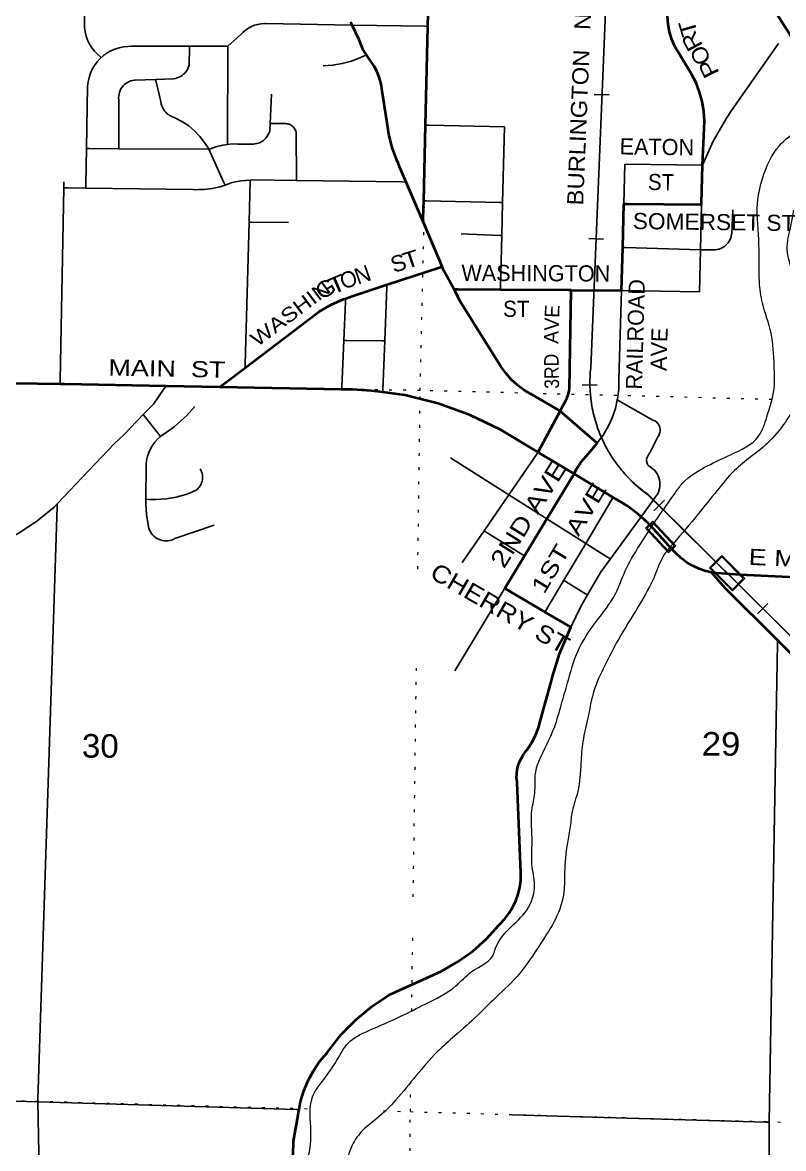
# Model space of a CAD drawing. Header units: feet. Extents: x -489137 to -242534, y 368785 to 558127.
# Drawn here: x -390683 to -385031, y 493543 to 501906 of the extents above; entities that cross this region are included whole.
import ezdxf
from ezdxf.enums import TextEntityAlignment as Align

# ---------------------------------------------------------------- set-up
doc = ezdxf.new("R2010")
doc.units = ezdxf.units.FT
doc.header["$LTSCALE"] = 70
doc.linetypes.add('DOTTED', pattern=[1.5, 0.3, -1.2])
for name, color, linetype, lineweight in [('18', 7, 'Continuous', 35), ('26', 7, 'Continuous', 40), ('27', 7, 'Continuous', 13), ('29', 7, 'Continuous', 25), ('34', 7, 'Continuous', 25), ('39', 7, 'Continuous', 13), ('61', 7, 'Continuous', 13), ('7', 7, 'DOTTED', 13)]:
    doc.layers.add(name, color=color, linetype=linetype, lineweight=lineweight)
doc.layers.add('30', color=7, linetype='Continuous')

msp = doc.modelspace()

# ---------------------------------------------------------------- linework, layer by layer
at = {"layer": '18'}
msp.add_lwpolyline([(-383564.07, 499575.72), (-384548.61, 501132.39), (-385304.87, 502328.14), (-385316.52, 502346.57), (-385327.45, 502368.14), (-385403.88, 502518.96), (-385459.16, 502647.06), (-385484.24, 502705.18)], dxfattribs=at)
at = {"layer": '26'}
for p, q in [((-386026.59, 498176.79), (-385856.68, 497992.86)), ((-385566.6, 497820.86), (-385353.11, 497804.89))]:
    msp.add_line(p, q, dxfattribs=at)
for points in [[(-387706.67, 500426.43), (-387706.04, 500452.62), (-387702.93, 500582.56), (-387689.51, 501143.34), (-387671.93, 501877.52), (-387655.35, 502570.05), (-387643.89, 503048.67), (-387608.99, 504506.49), (-388483.54, 504516.85), (-388828.58, 504520.94), (-389113.42, 504524.31)], [(-385632.28, 500845.77), (-385618.63, 501173.54), (-385622.72, 501246.68), (-385634.43, 501318.99), (-385653.64, 501389.67), (-385680.12, 501457.97), (-385713.61, 501523.11), (-385723.98, 501540.36), (-385836.96, 501727.12), (-385859.57, 501781.1), (-385876.41, 501837.14), (-385887.31, 501894.63), (-385892.13, 501952.95), (-385890.83, 502011.46), (-385883.43, 502069.5), (-385869.99, 502126.46), (-385850.68, 502181.7), (-385825.7, 502234.62), (-385816.55, 502249.68)], [(-387706.67, 500426.43), (-387833.04, 500721.38), (-387881.84, 500835.3), (-387885.35, 500845.3), (-387889.95, 500855.3), (-387902.73, 500883.1), (-387938.01, 500977.7), (-387963.22, 501075.47), (-387978.06, 501175.34), (-388011.97, 501395.65), (-388014.97, 501415.12), (-388017.74, 501435.65), (-388023.9, 501469.2), (-388035.38, 501508.19), (-388050.87, 501545.77), (-388070.21, 501581.53), (-388093.17, 501615.06), (-388128.33, 501667.25), (-388153.36, 501704.41), (-388181.47, 501776.44), (-388235.24, 501887.23), (-388246.12, 501909.64)], [(-386216.06, 500560.5), (-386191.21, 500560.24), (-385649.65, 500554.56), (-385639.28, 500554.46), (-385639.04, 500564.46), (-385632.28, 500845.77)], [(-386608.26, 499917.78), (-386233.83, 499915.99), (-386225.02, 500235.71), (-386216.06, 500560.5)], [(-387566.14, 500094.36), (-387694.84, 500398.83), (-387706.67, 500426.43)], [(-389217.21, 499198.15), (-389199.55, 499211.6), (-389029.1, 499341.37), (-388564.73, 499694.94), (-388482.06, 499755.93), (-388393.46, 499807.94), (-388299.91, 499850.4), (-388282.42, 499856.56), (-388234.63, 499873.38), (-387975.63, 499959), (-387578.99, 500090.11), (-387566.14, 500094.36)], [(-387477.75, 499922.17), (-387552.6, 500062.32), (-387566.14, 500094.36)], [(-386690.13, 499020.24), (-386691.03, 499021.02), (-386900.76, 499142.16), (-386902.71, 499143.17), (-386956.45, 499174.87), (-387006.58, 499212.01), (-387052.55, 499254.19), (-387093.87, 499300.95), (-387130.07, 499351.76), (-387426.82, 499826.8), (-387477.75, 499922.17)], [(-386608.26, 499917.78), (-386628.26, 499917.88), (-387131.91, 499920.43), (-387452.83, 499922.05), (-387477.75, 499922.17)], [(-386690.13, 499020.24), (-386666.79, 499064.08), (-386651.91, 499087.85), (-386639.6, 499113.05), (-386629.98, 499139.39), (-386623.18, 499166.6), (-386619.75, 499189.31), (-386608.26, 499917.78)], [(-389217.21, 499198.15), (-389616.88, 499205.86), (-390370.87, 499220.4), (-390403.3, 499220.87), (-392768.54, 499254.77), (-394825.29, 499305.6), (-395139.74, 499313.37)], [(-386853.27, 498713.91), (-386863.07, 498719.8), (-387130.25, 498880.24), (-387358.4, 498990.6), (-387596.83, 499076.51), (-387842.93, 499137.02), (-388006.15, 499159.42), (-388094.02, 499171.48), (-388232.84, 499179.16), (-388312.91, 499180.71), (-389217.21, 499198.15)], [(-386853.27, 498713.91), (-386847.75, 498724.2), (-386690.13, 499020.24)], [(-386586.61, 498553.78), (-386585.78, 498555.15), (-386564.92, 498593.36), (-386532.32, 498641.92), (-386494.83, 498686.8), (-386415.6, 498781.52), (-386690.13, 499020.24)], [(-386586.61, 498553.78), (-386843.07, 498707.78), (-386853.27, 498713.91)], [(-388673.23, 493492.69), (-388669.98, 493596.08), (-388634.53, 493789.98), (-388632.01, 493811.33), (-388628.16, 493832.1), (-388616.99, 493892.36), (-388593.58, 493971.37), (-388562.03, 494047.51), (-388522.7, 494119.93), (-388476.02, 494187.84), (-388422.49, 494250.5), (-388410.55, 494267.61), (-388314.88, 494388.7), (-388207.07, 494499.12), (-388088.31, 494597.67), (-387959.9, 494683.26), (-387658.27, 494819.34), (-387571.14, 494859.44), (-387451.25, 494928.08), (-387339.19, 495008.88), (-387236.19, 495100.94), (-387143.38, 495203.27), (-387139.61, 495206.82), (-387102.92, 495245.5), (-387070.47, 495287.8), (-387042.63, 495333.26), (-387019.69, 495381.39), (-387001.9, 495431.65), (-386989.47, 495483.49), (-386982.52, 495536.35), (-386981.14, 495589.64), (-387009.17, 496258.95), (-387010.03, 496264.79), (-387012.57, 496295.32), (-387011.9, 496325.95), (-387008.04, 496356.34), (-387001.02, 496386.16), (-386990.93, 496415.08), (-386977.86, 496442.79), (-386961.97, 496468.99), (-386943.43, 496493.38), (-386931.86, 496508.64), (-386899.39, 496558.27), (-386872.28, 496611.01), (-386850.84, 496666.3), (-386835.29, 496723.52), (-386757.35, 497008.35), (-386751.86, 497028.44), (-386745.69, 497048.35), (-386693.6, 497216.59), (-386609.86, 497414.49), (-386793.26, 497520.97), (-386803.23, 497526.75), (-386813.26, 497532.72), (-387095.13, 497700.3), (-387101.03, 497703.81), (-387099.08, 497707.04), (-386955.2, 497944.76), (-386788.81, 498219.68), (-386586.61, 498553.78)], [(-386026.59, 498176.79), (-386035.89, 498186.86), (-386088.34, 498235.07), (-386110.14, 498255.1), (-386191.13, 498315.21), (-386237.59, 498344.19), (-386295.2, 498378.78), (-386586.61, 498553.78)], [(-385565.21, 497819.3), (-385566.6, 497820.86), (-385585.84, 497825.27), (-385606.74, 497830.07), (-385656.38, 497847.1), (-385703.98, 497869.23), (-385749, 497896.21), (-385790.95, 497927.74), (-385829.37, 497963.49), (-385835.34, 497969.76), (-385856.68, 497992.86)], [(-385353.11, 497804.89), (-384569.95, 497768.45), (-384439.99, 497781.85), (-384285.67, 497812.9), (-384203.72, 497836.15), (-384135.44, 497859.91), (-384013.64, 497912.56), (-384004.3, 497916.6)], [(-384089.79, 496339.32), (-385074.7, 497318.11), (-385461.11, 497702.12), (-385548.07, 497800), (-385566.6, 497820.86)]]:
    msp.add_lwpolyline(points, dxfattribs=at)
at = {"layer": '29'}
for p, q in [((-389157.48, 501729.77), (-389061.87, 501816.25)), ((-385415.47, 500336.19), (-385407.57, 500514.77)), ((-386233.83, 499915.99), (-386253.8, 499256.27)), ((-387105.13, 497697.04), (-387471.92, 497091))]:
    msp.add_line(p, q, dxfattribs=at)
for points in [[(-390100.96, 501649.48), (-390125.68, 501670.28), (-390148.1, 501693.55), (-390167.95, 501719.03), (-390185.04, 501746.45), (-390199.17, 501775.5), (-390210.18, 501805.88), (-390217.96, 501837.23), (-390222.41, 501869.23), (-390223.5, 501901.52), (-390222.94, 501915.2), (-390217.65, 502119.62)], [(-389061.87, 501816.25), (-389044.54, 501834.22), (-389025.42, 501850.27), (-389004.73, 501864.24), (-388982.69, 501875.97), (-388959.55, 501885.34), (-388935.55, 501892.23), (-388910.97, 501896.57), (-388886.07, 501898.32), (-388875.64, 501898.28), (-388235.24, 501887.23)], [(-388235.24, 501887.23), (-387693.02, 501877.88), (-387671.93, 501877.52)], [(-385632.28, 500845.77), (-385552.12, 501025.65), (-385453.59, 501196.16), (-385416.25, 501251.44), (-385068.5, 501749.53)], [(-390198.93, 501433.44), (-390195.32, 501466.13), (-390188.32, 501498.26), (-390177.99, 501529.49), (-390164.46, 501559.46), (-390147.87, 501587.85), (-390128.4, 501614.36), (-390106.27, 501638.68), (-390081.72, 501660.56), (-390055.01, 501679.75), (-390026.45, 501696.04), (-389996.34, 501709.26), (-389965.01, 501719.26), (-389932.81, 501725.93), (-389900.08, 501729.2), (-389872.32, 501729.28), (-389443.55, 501729.57), (-389158.18, 501729.77), (-389157.48, 501729.77)], [(-389444.68, 501597.6), (-389443.72, 501709.77), (-389443.55, 501729.57)], [(-389160.62, 501000.28), (-389160.58, 501013.11), (-389158.18, 501729.77), (-389158.18, 501730.47)], [(-388448.85, 501584.48), (-388377.76, 501588.8), (-388307.52, 501600.53), (-388238.88, 501619.54), (-388172.61, 501645.62), (-388159.41, 501652.07), (-388128.33, 501667.25)], [(-389560.33, 501488.91), (-389546.83, 501490.99), (-389533.63, 501494.47), (-389520.86, 501499.31), (-389508.67, 501505.46), (-389497.18, 501512.85), (-389486.53, 501521.4), (-389476.84, 501531.02), (-389468.2, 501541.59), (-389460.71, 501553.01), (-389454.46, 501565.15), (-389449.51, 501577.88), (-389445.93, 501591.06), (-389444.68, 501597.6)], [(-389968.03, 501334.31), (-389968.78, 501347.93), (-389968.1, 501361.54), (-389966, 501375.02), (-389962.5, 501388.19), (-389957.64, 501400.93), (-389951.48, 501413.1), (-389944.09, 501424.55), (-389935.53, 501435.17), (-389925.92, 501444.83), (-389915.34, 501453.44), (-389903.92, 501460.89), (-389891.79, 501467.11), (-389879.08, 501472.03), (-389865.91, 501475.59), (-389852.45, 501477.76), (-389847.23, 501478.21), (-389695.46, 501483.87), (-389560.33, 501488.91)], [(-389651.84, 501300.49), (-389656.59, 501320.46), (-389691.15, 501465.78), (-389695.46, 501483.87)], [(-390212.7, 500675.39), (-390212.17, 500704.75), (-390207.35, 500969.72), (-390198.93, 501433.44)], [(-389968.03, 500968.6), (-389968.03, 500995.31), (-389968.03, 501334.31)], [(-388983.53, 501003.38), (-388966.39, 501003.46), (-388958.2, 501004.1), (-388944.32, 501006.67), (-388930.79, 501010.68), (-388917.74, 501016.08), (-388905.34, 501022.81), (-388893.7, 501030.8), (-388882.96, 501039.97), (-388873.24, 501050.21), (-388864.65, 501061.41), (-388857.27, 501073.44), (-388851.19, 501086.18), (-388846.47, 501099.49), (-388845, 501104.84), (-388842.89, 501154.81), (-388833.64, 501373.93)], [(-389583.85, 501211.78), (-389596.36, 501219.66), (-389607.97, 501228.8), (-389618.56, 501239.11), (-389628.01, 501250.47), (-389636.23, 501262.75), (-389643.12, 501275.83), (-389644.97, 501280.46), (-389651.84, 501300.49)], [(-389300.16, 500967.5), (-389330.33, 501015.62), (-389365.36, 501060.32), (-389404.88, 501101.12), (-389448.44, 501137.55), (-389495.58, 501169.24), (-389545.76, 501195.83), (-389583.85, 501211.78)], [(-388842.89, 501154.81), (-388823.35, 501154.81), (-388728.36, 501154.81)], [(-388728.36, 501154.81), (-388720.03, 501154.32), (-388711.8, 501152.95), (-388703.75, 501150.74), (-388695.98, 501147.69), (-388688.57, 501143.85), (-388681.61, 501139.26), (-388675.16, 501133.96), (-388669.3, 501128.02), (-388664.09, 501121.5), (-388659.6, 501114.47), (-388655.86, 501107), (-388652.93, 501099.19), (-388650.82, 501091.12), (-388649.58, 501082.87), (-388649.2, 501074.53), (-388649.69, 501066.2), (-388649.83, 501065.06)], [(-388646.62, 500732.14), (-388646.9, 500761.6), (-388649.83, 501065.06)], [(-387689.51, 501143.34), (-387664.28, 501142.87), (-387103.57, 501132.47), (-387116.73, 500569.72), (-387122.49, 500323.37)], [(-389294.9, 500965.47), (-389246.06, 500983.07), (-389195.64, 500995.47), (-389160.62, 501000.28), (-389144.21, 501002.53)], [(-389144.21, 501002.53), (-389092.32, 501004.17), (-389083.64, 501003.74), (-389063.47, 501002.74)], [(-389063.47, 501002.74), (-389043.64, 501002.9), (-389006.39, 501003.2), (-388983.53, 501003.38)], [(-390207.35, 500969.72), (-390183.62, 500969.61), (-389968.03, 500968.6), (-389299.24, 500965.48), (-389294.9, 500965.46)], [(-389177.82, 500698.63), (-389189.28, 500723.82), (-389299.24, 500965.48), (-389300.16, 500967.5)], [(-386216.06, 500560.5), (-386207.99, 500853.39), (-385632.28, 500845.77)], [(-389133.71, 500715.72), (-389113.67, 500719.64), (-389061.7, 500729.8), (-388992.19, 500735.96)], [(-389029.1, 499341.37), (-389028.42, 499367.18), (-389000.45, 500424.21), (-388992.19, 500735.96), (-388992.16, 500737.27)], [(-388992.19, 500735.96), (-388988.65, 500736.27), (-388979.34, 500736.54), (-388646.62, 500732.14)], [(-388646.62, 500732.14), (-387860.68, 500721.74), (-387833.04, 500721.38)], [(-390403.3, 499220.87), (-390402.8, 499248.66), (-390376.79, 500677.59), (-390375.98, 500722)], [(-390376.79, 500677.59), (-390344.07, 500677.15), (-390212.7, 500675.39)], [(-390212.7, 500675.39), (-389414.5, 500664.7), (-389394.86, 500664.43)], [(-389394.86, 500664.43), (-389374.5, 500664.73), (-389333.94, 500665.33), (-389273.8, 500672.55), (-389214.75, 500686.02), (-389177.82, 500698.63)], [(-389177.82, 500698.63), (-389157.43, 500705.59), (-389153.67, 500707.2), (-389133.71, 500715.72)], [(-387702.93, 500582.56), (-387684.58, 500582.16), (-387137.75, 500570.18), (-387116.73, 500569.72)], [(-386233.83, 499915.99), (-385654.84, 499906.89), (-385647.35, 500218.74), (-385639.34, 500551.82)], [(-389000.45, 500424.21), (-388979.01, 500423.91), (-388706.79, 500420.14)], [(-387424.44, 500336.76), (-387135.43, 500323.95), (-387122.49, 500323.37)], [(-387122.49, 500323.37), (-387131.5, 499937.9), (-387131.91, 499920.43)], [(-385565.84, 500218.62), (-385551.86, 500217.54), (-385537.84, 500217.93), (-385523.95, 500219.78), (-385510.32, 500223.08), (-385497.11, 500227.78), (-385484.46, 500233.83), (-385472.52, 500241.17), (-385461.4, 500249.73), (-385451.25, 500259.39), (-385442.16, 500270.07), (-385434.23, 500281.64), (-385427.56, 500293.97), (-385422.21, 500306.93), (-385418.25, 500320.38), (-385415.72, 500334.17), (-385415.47, 500336.19)], [(-386225.02, 500235.71), (-386204.13, 500235.09), (-385647.35, 500218.74)], [(-385647.35, 500218.74), (-385643.34, 500218.62), (-385565.84, 500218.62)], [(-387975.63, 499959), (-387976.29, 499941.59), (-387991.55, 499542.11)], [(-388282.42, 499856.56), (-388283.58, 499830.82), (-388296.48, 499544.93)], [(-388296.48, 499544.93), (-388311.99, 499201.13), (-388312.91, 499180.71)], [(-388296.48, 499544.93), (-388276.46, 499544.75), (-388012.15, 499542.3), (-387991.55, 499542.11)], [(-387991.55, 499542.11), (-388005.45, 499177.88), (-388006.15, 499159.42)], [(-386253.8, 499256.27), (-386254.74, 499183.29), (-386263.31, 499110.81), (-386265.02, 499103.23)], [(-389616.88, 499205.86), (-389629.99, 499187.13), (-389711.01, 499071.36), (-389785.6, 498993.88)], [(-386265.02, 499103.23), (-386279.41, 499039.62), (-386302.86, 498970.5), (-386333.4, 498904.22), (-386370.71, 498841.48), (-386414.37, 498783), (-386415.6, 498781.52)], [(-386265.02, 499103.23), (-386236.56, 499087.1), (-386000.69, 498953.46)], [(-389785.6, 498993.88), (-389931.09, 498842.76), (-390003.27, 498777.38), (-390424.92, 498330.4), (-390447.87, 498306.08)], [(-389785.6, 498993.88), (-389766.84, 498969.91), (-389657.59, 498830.27)], [(-389657.59, 498830.27), (-389556.22, 498904.02), (-389463.12, 498987.96), (-389403.04, 499052.73)], [(-386000.69, 498953.46), (-385992.99, 498950.46), (-385985.64, 498946.68), (-385978.74, 498942.14), (-385972.34, 498936.91), (-385966.52, 498931.04), (-385961.35, 498924.59), (-385956.88, 498917.64), (-385953.17, 498910.26), (-385950.24, 498902.53), (-385948.14, 498894.54), (-385946.89, 498886.37), (-385946.5, 498878.11), (-385946.97, 498869.86), (-385948.3, 498861.71), (-385950.48, 498853.73), (-385953.48, 498846.03), (-385957.26, 498838.69), (-385961.8, 498831.78), (-385964.91, 498827.81)], [(-389657.59, 498830.27), (-389679.89, 498810.76), (-389700.02, 498789.03), (-389717.78, 498765.31), (-389732.95, 498739.86), (-389745.39, 498712.97), (-389754.94, 498684.92), (-389761.51, 498656.03), (-389765.03, 498626.61), (-389765.29, 498622.26), (-389766.79, 498364.79), (-389767, 498328.95)], [(-385964.91, 498827.81), (-386022.1, 498714.59), (-386032.17, 498694.65)], [(-387504.94, 498671.67), (-387070.94, 498397.75), (-386788.81, 498219.68), (-386499.11, 498036.84)], [(-386853.07, 498714.2), (-386853.27, 498713.91), (-387070.94, 498397.75), (-387254.92, 498130.51), (-387417.66, 497894.13)], [(-386032.17, 498694.65), (-386044.35, 498674.59), (-386044.76, 498673.57), (-386046.45, 498667.64), (-386047.5, 498661.57), (-386047.92, 498655.42), (-386047.68, 498649.26), (-386046.81, 498643.16), (-386045.3, 498637.18), (-386043.18, 498631.39), (-386040.47, 498625.86), (-386037.19, 498620.64), (-386033.38, 498615.79), (-386029.08, 498611.37)], [(-389430.24, 498415.91), (-389409.24, 498424.08), (-389406.87, 498425.17), (-389396.5, 498431.32), (-389386.82, 498438.51), (-389377.96, 498446.67), (-389369.99, 498455.72), (-389363.02, 498465.55), (-389357.11, 498476.05), (-389352.33, 498487.12), (-389348.74, 498498.62), (-389346.36, 498510.44), (-389345.24, 498522.44), (-389345.37, 498534.49), (-389346.76, 498546.46), (-389349.4, 498558.22), (-389353.25, 498569.64), (-389358.28, 498580.6), (-389363.78, 498589.99)], [(-386036.28, 498616.89), (-386029.08, 498611.37), (-386021.02, 498605.18), (-385988.26, 498580.05)], [(-386029.08, 498611.37), (-386024.35, 498607.42), (-386021.02, 498605.18)], [(-386021.02, 498605.18), (-386019.23, 498603.98), (-386014.45, 498601.41)], [(-385988.26, 498580.05), (-385977.99, 498567.43), (-385969.1, 498553.81), (-385961.68, 498539.33), (-385955.82, 498524.15), (-385951.57, 498508.45), (-385948.99, 498492.39), (-385948.1, 498476.14), (-385948.92, 498459.89), (-385951.43, 498443.82), (-385955.6, 498428.09), (-385957.34, 498423.54), (-385965.92, 498403.53)], [(-389766.79, 498364.79), (-389744.27, 498363.99), (-389689.89, 498362.06), (-389615.64, 498367.2), (-389542.34, 498380.08), (-389470.78, 498400.55), (-389449.24, 498408.71), (-389430.24, 498415.91)], [(-385965.92, 498403.53), (-385980.44, 498383.54), (-386088.34, 498235.07), (-386216.98, 498058.06), (-386316.6, 497921.66)], [(-390447.87, 498306.08), (-390576.97, 498201.65), (-390716.28, 498111.29), (-390864.26, 498035.98), (-390889.55, 498025)], [(-390424.92, 498330.4), (-390425.66, 498307.64), (-390569.42, 493905.17), (-390569.12, 493890.05)], [(-389767, 498328.95), (-389762.38, 498251.06), (-389749.64, 498174.09), (-389743.6, 498148.72)], [(-386295.2, 498378.78), (-386312.29, 498350.13), (-386499.11, 498036.84), (-386662.27, 497763.21), (-386803.26, 497526.77), (-386801.14, 497525.54)], [(-389743.6, 498148.72), (-389738.7, 498135.65), (-389732.46, 498123.15), (-389724.95, 498111.38), (-389716.25, 498100.46), (-389706.45, 498090.5), (-389695.67, 498081.63), (-389684.02, 498073.93), (-389671.63, 498067.49), (-389658.63, 498062.38), (-389645.17, 498058.66), (-389631.39, 498056.36), (-389617.45, 498055.52), (-389603.5, 498056.14), (-389589.69, 498058.22), (-389576.17, 498061.72), (-389563.1, 498066.62), (-389550.6, 498072.86), (-389543.95, 498076.89), (-389258.67, 498172.58)], [(-387254.92, 498130.51), (-387230.93, 498115.64), (-386979.93, 497960.09), (-386955.2, 497944.76)], [(-386499.11, 498036.84), (-386341.84, 497937.58), (-386316.6, 497921.66)], [(-386316.6, 497921.66), (-386389.79, 497821.45), (-386486.77, 497654.44)], [(-386662.27, 497763.21), (-386644, 497751.89), (-386512.67, 497670.49), (-386486.77, 497654.44)], [(-386486.77, 497654.44), (-386536.92, 497568.08), (-386609.86, 497414.49)], [(-385074.7, 497318.11), (-385075.08, 497295.8), (-385136.2, 493740.12), (-385136.19, 493737.84)], [(-390569.12, 493890.05), (-392872.25, 493958.8), (-392892.25, 493959.4)], [(-388628.16, 493832.1), (-388647.35, 493832.68), (-390569.12, 493890.05)], [(-390569.12, 493890.05), (-390464.51, 488550.45), (-390464.17, 488532.95)], [(-385136.19, 493737.84), (-385158.21, 493738.47), (-387049.78, 493792.58)], [(-385136.19, 493737.84), (-385131.78, 492523.86), (-385208.16, 490876.97)]]:
    msp.add_lwpolyline(points, dxfattribs=at)
at = {"layer": '34', "lineweight": 13}
for p, q in [((-386069.27, 508924.51), (-386463.49, 499342.32)), ((-386039.63, 498401.19), (-384155.56, 496529.88)), ((-385581.39, 497855.74), (-385489.45, 497947.64)), ((-385489.45, 497947.64), (-385317.88, 497775.99)), ((-385581.39, 497855.74), (-385409.83, 497684.1)), ((-385409.83, 497684.1), (-385317.88, 497775.99))]:
    msp.add_line(p, q, dxfattribs=at)
at = {"layer": '34'}
for p, q in [((-386436.13, 501372.32), (-386325.62, 501367.77)), ((-386477.6, 500300.91), (-386367.08, 500296.36)), ((-386525.51, 499212.65), (-386414.92, 499215.2)), ((-385993.45, 498279.91), (-385915.5, 498358.39)), ((-385224.91, 497512.91), (-385146.96, 497591.38))]:
    msp.add_line(p, q, dxfattribs=at)
msp.add_lwpolyline([(-386068.84, 508908.08), (-386462.39, 499342.24), (-386464.23, 499324.52), (-386465.65, 499306.89), (-386466.77, 499289.24), (-386467.69, 499271.46), (-386468.21, 499253.73), (-386468.4, 499236.07), (-386468.41, 499218.29), (-386468, 499200.57), (-386467.28, 499182.91), (-386466.26, 499165.12), (-386464.92, 499147.5), (-386463.39, 499129.86), (-386461.44, 499112.17), (-386459.17, 499094.65), (-386456.59, 499077.1), (-386453.81, 499059.63), (-386450.62, 499042.1), (-386447.2, 499024.77), (-386443.39, 499007.39), (-386439.34, 498990.19), (-386435, 498972.95), (-386430.33, 498955.89), (-386425.35, 498938.89), (-386420.14, 498921.97), (-386414.53, 498905.1), (-386408.7, 498888.32), (-386402.56, 498871.71), (-386396.2, 498855.17), (-386389.41, 498838.8), (-386382.4, 498822.49), (-386375.17, 498806.37), (-386367.64, 498790.32), (-386359.77, 498774.44), (-386351.59, 498758.62), (-386343.29, 498743), (-386334.56, 498727.53), (-386325.6, 498712.24), (-386316.44, 498697.03), (-386307.04, 498682.11), (-386297.23, 498667.23), (-386287.29, 498652.56), (-386277.01, 498638.14), (-386266.62, 498623.83), (-386255.81, 498609.66), (-386244.86, 498595.79), (-386233.69, 498582.1), (-386222.21, 498568.48), (-386210.47, 498555.23), (-386198.63, 498542.09), (-386186.45, 498529.2), (-386174.06, 498516.39), (-386161.52, 498503.99), (-386148.66, 498491.75), (-386135.67, 498479.69), (-386122.46, 498467.83), (-386109, 498456.34), (-386095.33, 498444.93), (-386081.53, 498433.81), (-386067.5, 498422.98), (-386053.32, 498412.43), (-386038.92, 498402.03), (-384154.81, 496530.68)], dxfattribs=at)
at = {"layer": '34', "lineweight": 13}
msp.add_lwpolyline([(-385570.08, 497855.73), (-385489.45, 497936.32), (-385329.19, 497775.99), (-385409.82, 497695.4)], close=True, dxfattribs=at)
msp.add_arc((-385452.63, 499231.58), 1016.91, 173.74772, 234.74335, dxfattribs=at)
at = {"layer": '39'}
for points in [[(-385989.73, 498191.83), (-385923, 498287.27), (-385837.59, 498408.26), (-385782.71, 498480.84), (-385594.22, 498613.45), (-385424.15, 498695.56), (-385215.44, 498834.14), (-385154.16, 498977.51), (-385100.67, 499185.68), (-385099.87, 499357.69), (-385122.98, 499598.63), (-385186.58, 499821.56), (-385210.08, 499981.55), (-385212.84, 500254.76), (-385223.53, 500562.41), (-385184.25, 500754.46), (-385063.97, 500988.6), (-384915.92, 501113.33), (-384751.75, 501229.87), (-384576.46, 501351.8)], [(-384492.11, 501221.79), (-384635.08, 501124.05), (-384671.61, 501087.81), (-384759.03, 500968.85), (-384848.55, 500833.72), (-384928.06, 500676.27), (-384952.97, 500534.74), (-384979.9, 500391.19), (-385004.92, 500223.35), (-384949.38, 500004.51), (-384910.25, 499733.14), (-384893.01, 499530.69), (-384891.8, 499356.64), (-384935.45, 499093.78), (-385016.98, 498938.37), (-385153.07, 498779.19), (-385394.4, 498578.04), (-385524.38, 498428.94), (-385664.57, 498255.61), (-385848.86, 498035.91)], [(-388226.48, 492535.45), (-388294.47, 492683.52), (-388356.51, 492807.28), (-388440.59, 492971.62), (-388514.41, 493168.29), (-388574.21, 493340.61), (-388549.07, 493532.73), (-388542.21, 493704.71), (-388529.06, 493925.22), (-388445.63, 494054.32), (-388348, 494197.51), (-388262.55, 494326.59), (-388114.67, 494416.91), (-387867.7, 494526.97), (-387691.55, 494615.12), (-387464.67, 494749.56), (-387347.01, 494856.22), (-387178.68, 494999.05), (-387176.62, 495007.14), (-387070.8, 495172.54), (-386936.82, 495313.53), (-386879.38, 495501.44), (-386898.88, 495651.29), (-386898.1, 495817.23), (-386899, 496058.05), (-386878.22, 496181.39), (-386871.44, 496337.18), (-386828.44, 496460.41), (-386732.51, 496670.39), (-386679.17, 496846.18), (-386634, 497001.78), (-386556.13, 497240.18), (-386421.79, 497456.03), (-386279.43, 497661.73), (-386205.9, 497833.37), (-386099.98, 498021.04), (-385989.73, 498191.83)], [(-385848.17, 498036.82), (-385916.14, 497953.66), (-385983.82, 497805.94), (-386110.18, 497567.79), (-386256.77, 497323.66), (-386358.68, 497129.9), (-386444.49, 496921.89), (-386483.72, 496739.96), (-386520.89, 496566.11), (-386535.78, 496406.32)], [(-386535.78, 496406.32), (-386558.99, 496193.95), (-386600.08, 496046.42), (-386614.74, 495935.2), (-386635.52, 495811.86), (-386656.75, 495591.38), (-386661.44, 495451.77), (-386725.03, 495245.67), (-386832.92, 495068.14), (-387009.82, 494820.12), (-387190.44, 494642.94), (-387304.09, 494530.19), (-387472.46, 494379.26), (-387602.3, 494260.52), (-387909, 493903.88), (-388049.02, 493766.98), (-388154.48, 493678.47), (-388233.78, 493567.56), (-388289.57, 493300.72), (-388280.23, 493136.75), (-388191.99, 492998.7), (-388077.64, 492828.13), (-387929.05, 492637.15), (-387782.55, 492430), (-387607.69, 492240.91), (-387493.02, 492139.15), (-387301.69, 492016.76), (-387174.42, 492016.12), (-386913.78, 492028.97), (-386665.19, 492054.02), (-386437.18, 491998.23), (-386106.27, 491917.63), (-385879.28, 491643.29), (-385727.18, 491338.97), (-385649.37, 491130.13), (-385464.96, 490821.6), (-385380.6, 490717.97), (-385171.4, 490528.71), (-384874.61, 490494.83), (-384725.07, 490506.22), (-384589.78, 490495.41), (-384410.21, 490447.96), (-384190.56, 490333.53), (-384063.74, 490237.77), (-383935.1, 490099.51), (-383867.55, 489856.33), (-383878.84, 489603.42), (-383878, 489350.46), (-383874.69, 489192.59), (-383912.33, 488919.59), (-383977.99, 488701.36), (-384023.76, 488416.25), (-384044.58, 488293.86)]]:
    msp.add_spline(points, degree=3, dxfattribs=at)
at = {"layer": '61'}
for p, q in [((-386055.27, 498151.1), (-386000.23, 498202.04)), ((-385885.46, 497967.62), (-386055.27, 498151.1))]:
    msp.add_line(p, q, dxfattribs=at)
msp.add_lwpolyline([(-386043.95, 498150.66), (-386000.66, 498190.72), (-385841.73, 498018.99), (-385885.02, 497978.93)], close=True, dxfattribs=at)
msp.add_lwpolyline([(-386000.23, 498202.04), (-385830.42, 498018.56), (-385885.46, 497967.62)], dxfattribs=at)
at = {"layer": '7'}
for p, q in [((-387780.47, 495410.62), (-387756.16, 497181.81)), ((-387792.13, 494560.71), (-387784.22, 495136.96))]:
    msp.add_line(p, q, dxfattribs=at)
for points in [[(-387747.04, 497846.66), (-387728.84, 499172.65), (-387700.98, 500412.52), (-387608.99, 504506.49)], [(-385115.18, 499105.69), (-387728.84, 499172.65), (-392768.54, 499254.77), (-395139.74, 499313.37)], [(-395234.21, 494030.3), (-392892.25, 493959.4), (-388541.07, 493837.09)], [(-387809.11, 492475.14), (-387802.34, 493816.32), (-387799.4, 494030.26)], [(-388001.74, 493821.93), (-387802.34, 493816.32), (-384071.58, 493711.53)]]:
    msp.add_lwpolyline(points, dxfattribs=at)

# ---------------------------------------------------------------- texts
at = {"layer": '27'}
for s, rotation, width, p in [('T', 106.317, 1.2, (-385682.16, 501880.25)), ('R', 118.899, 1.2, (-385659.54, 501796)), ('O', 116.918, 1.1, (-385594.97, 501688.9)), ('P', 115.937, 1.25, (-385532.92, 501591.16)), ('S', 18.291, 1.05, (-387872.47, 500061.79)), ('T', 18.291, 1.2, (-387778.99, 500091.08)), ('G', 30.414, 1.15, (-388401.83, 499877.7)), ('T', 23.402, 1.35, (-388323.84, 499906.56))]:
    msp.add_text(s, height=120, rotation=rotation, dxfattribs=dict(at, width=width)).set_placement(p, align=Align.CENTER)
for s, height, rotation, width, p in [('SOMERSET ST', 120, 359.242, 1.05, (-386150.66, 500372.3)), ('WASHIN ', 108, 36.931, 1.2, (-388938.07, 499493.02)), ('ST', 120, 359.726, 0.95, (-387113.52, 499720.15)), ('MAIN  ST', 120, 358.895, 1.25, (-390045.91, 499284.14)), ('3RD', 108, 90.969, 0.9, (-386697.23, 499186.65)), ('2ND AVE', 129.6, 57.969, 1.2, (-387106.72, 497843.9)), ('E MAIN ', 120, 357.336, 1.25, (-385291.4, 497878.33)), ('CHERRY ST', 129.6, 329.969, 1.15, (-387666.83, 497787.18))]:
    msp.add_text(s, height=height, rotation=rotation, dxfattribs=dict(at, width=width)).set_placement(p)
for s, rotation, p in [('O', 20.293, (-388240.75, 499942.11)), ('N', 19.293, (-388137.1, 499976.9))]:
    msp.add_text(s, height=120, rotation=rotation, dxfattribs=at).set_placement(p, align=Align.CENTER)
for s, height, rotation, p in [('WASHINGTON', 120, 359.726, (-387423.15, 499987.21)), ('RAILROAD', 120, 88.421, (-386082.18, 499178.39)), ('AVE', 108, 87.969, (-386703.97, 499518.68)), ('AVE', 120, 88.421, (-385899.4, 499317.08))]:
    msp.add_text(s, height=height, rotation=rotation, dxfattribs=at).set_placement(p)
at = {"layer": '30'}
msp.add_text('EATON', height=120, rotation=359.242, dxfattribs=at).set_placement((-386248.22, 500926.43))
for s, rotation, width, p in [('ST', 359.242, 0.95, (-386038.21, 500662.1)), ('1ST  AVE', 59.192, 1.3, (-386808.87, 497654.04))]:
    msp.add_text(s, height=120, rotation=rotation, dxfattribs=dict(at, width=width)).set_placement(p)
at = {"layer": '34', "width": 1.1}
msp.add_text('BURLINGTON   NORTHERN - SANTA FE', height=120, rotation=87.644, dxfattribs=at).set_placement((-386518.89, 500545.87))
at = {"layer": '7'}
for s, width, p in [('29', 1.1, (-385638.14, 496461.11)), ('30', 1.05, (-390241.95, 496445.92))]:
    msp.add_text(s, height=175, rotation=359.711, dxfattribs=dict(at, width=width)).set_placement(p)

doc.saveas('drawing.dxf')
